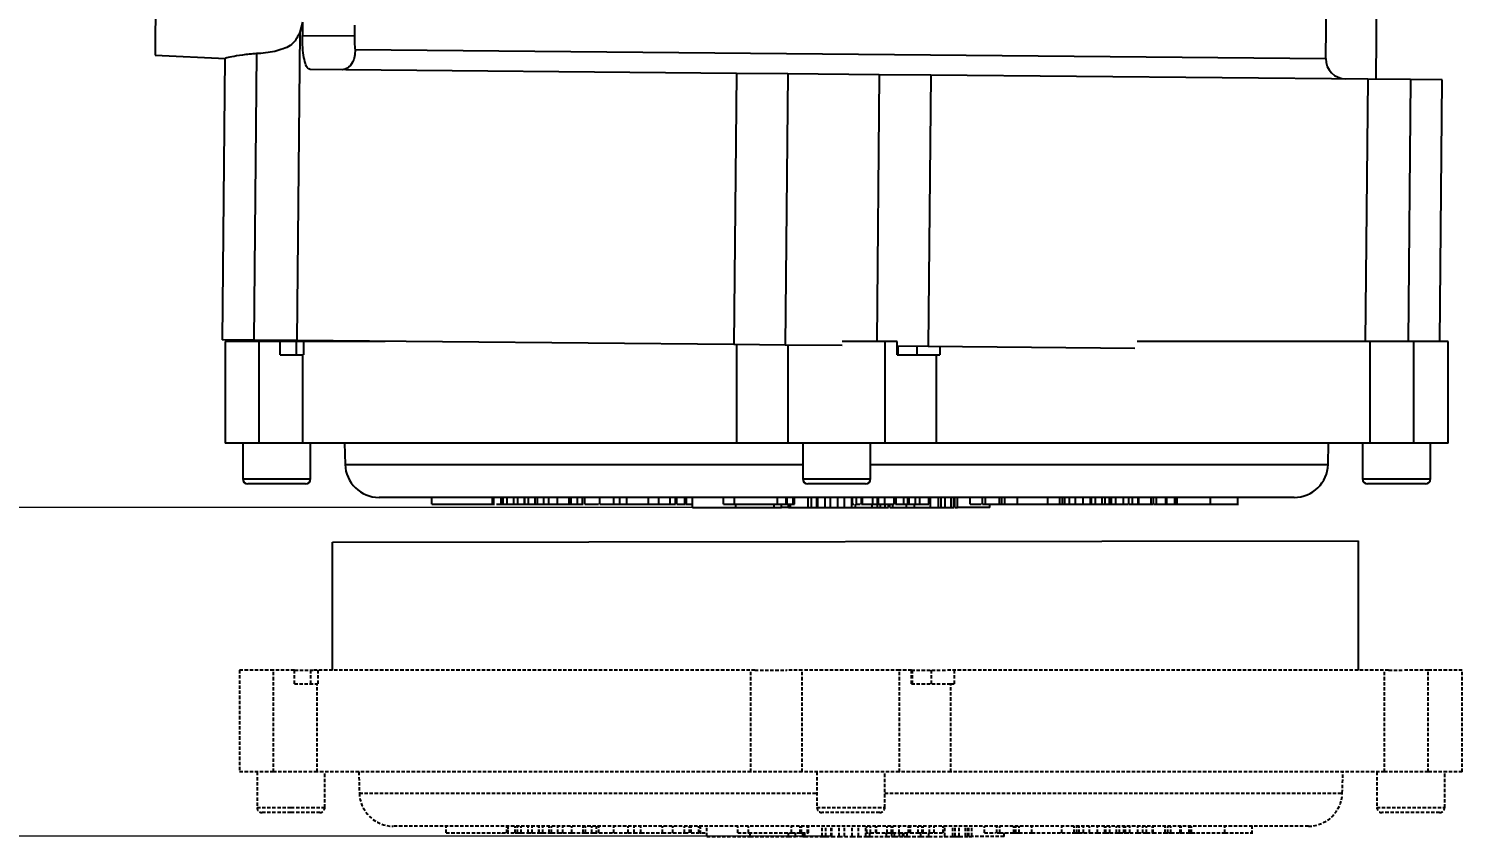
# Model space of a CAD drawing. Header units: millimetres. Extents: x 1663 to 4708, y 540 to 2693.
# Drawn here: x 2927.8 to 3139, y 892.8 to 1011.9 of the extents above; entities that cross this region are included whole.
import ezdxf

# ---------------------------------------------------------------- set-up
doc = ezdxf.new("R2010")
doc.units = ezdxf.units.MM
doc.linetypes.add('DASHED', pattern=[0.75, 0.5, -0.25])
doc.layers.add('AM_5', color=3, linetype='Continuous', lineweight=25)
doc.styles.add('SLDTEXTSTYLE1', font='txt.shx', dxfattribs={"width": 0.7, "bigfont": 'gbcbig.shx'})
doc.dimstyles.new('SLDDIMSTYLE12$0', dxfattribs={"dimtxt": 12, "dimasz": 10, "dimexe": 0, "dimexo": 0.0625, "dimgap": 0.875, "dimtad": 1, "dimdec": 1, "dimlfac": 1.8, "dimrnd": 1e-09, "dimzin": 12, "dimdsep": 46, "dimtxsty": 'SLDTEXTSTYLE1', "dimcen": 0.09, "dimdle": 8.16, "dimclrd": 3, "dimclre": 3, "dimadec": 0, "dimazin": 3, "dimtfac": 1, "dimtdec": 1, "dimtofl": 0, "dimtmove": 0, "dimatfit": 3, "dimfxl": 0, "dimfrac": 2, "dimtolj": 1, "dimlwd": 5, "dimlwe": 5, "dimarcsym": 0})

# ---------------------------------------------------------------- blocks, each defined once
blk = doc.blocks.new('*D60')
at = {"layer": 'AM_5', "color": 3, "lineweight": 5, "transparency": 16777216}
blk.add_line((3048.86, 1280.13), (2781.7, 1280.13), dxfattribs=at)
at = {"layer": 'AM_5', "color": 3, "linetype": 'Continuous', "lineweight": 5, "transparency": 16777216}
for p, q in [((2781.7, 1270.13), (2781.7, 951.26)), ((3046.96, 941.26), (2781.7, 941.26))]:
    blk.add_line(p, q, dxfattribs=at)
at = {"layer": 'AM_5', "color": 3, "transparency": 16777216}
for points in [[(2780.04, 1270.13), (2783.37, 1270.13), (2781.7, 1280.13)], [(2780.04, 951.26), (2783.37, 951.26), (2781.7, 941.26)]]:
    blk.add_solid(points, dxfattribs=at)
at = {"layer": 'Defpoints', "color": 0, "transparency": 16777216}
for p in [(3048.92, 1280.13), (2781.7, 941.26), (3047.02, 941.26)]:
    blk.add_point(p, dxfattribs=at)
at = {"layer": 'AM_5', "color": 0, "transparency": 16777216, "insert": (2767.11, 999.56), "char_height": 12, "attachment_point": 5, "rotation": 90, "style": 'SLDTEXTSTYLE1'}
blk.add_mtext('\\A1;{\\H2.28571x;340}', dxfattribs=at)
blk = doc.blocks.new('*D75')
at = {"layer": 'AM_5', "color": 3, "lineweight": 5, "transparency": 16777216}
blk.add_line((3046.96, 941.26), (2874.12, 941.26), dxfattribs=at)
at = {"layer": 'AM_5', "color": 3, "linetype": 'Continuous', "lineweight": 5, "transparency": 16777216}
for p, q in [((2874.12, 931.26), (2874.12, 902.78)), ((3046.07, 892.78), (2874.12, 892.78))]:
    blk.add_line(p, q, dxfattribs=at)
at = {"layer": 'AM_5', "color": 3, "transparency": 16777216}
for points in [[(2872.46, 931.26), (2875.79, 931.26), (2874.12, 941.26)], [(2872.46, 902.78), (2875.79, 902.78), (2874.12, 892.78)]]:
    blk.add_solid(points, dxfattribs=at)
at = {"layer": 'Defpoints', "color": 0, "transparency": 16777216}
for p in [(3047.02, 941.26), (2874.12, 892.78), (3046.13, 892.78)]:
    blk.add_point(p, dxfattribs=at)
at = {"layer": 'AM_5', "color": 0, "transparency": 16777216, "insert": (2859.53, 910.57), "char_height": 12, "attachment_point": 5, "rotation": 90, "style": 'SLDTEXTSTYLE1'}
blk.add_mtext('\\A1;{\\H2.28571x;45}', dxfattribs=at)

msp = doc.modelspace()

# ---------------------------------------------------------------- linework, layer by layer
at = {"color": 7, "linetype": 'Continuous', "lineweight": 25}
for p, q in [((3118.899, 1007.474), (3119.448, 1066.778)), ((2946.859, 1057.941), (2946.396, 1007.943)), ((3126.315, 1004.406), (3126.43, 1016.931)), ((2968.123, 1012.809), (2967.719, 1011.348)), ((2968.123, 1012.809), (2968.105, 1010.87)), ((2975.797, 1012.393), (2975.783, 1010.799)), ((2967.719, 1011.348), (2967.298, 965.876)), ((2968.105, 1010.87), (2975.783, 1010.799)), ((2946.396, 1007.943), (2956.788, 1007.484)), ((2961.367, 1008.188), (2960.976, 965.934)), ((2975.862, 1008.798), (3118.899, 1007.474)), ((2956.692, 1007.512), (2956.308, 965.977)), ((3032.062, 1005.278), (2969.269, 1005.859)), ((3032.062, 1005.278), (3031.692, 965.28)), ((3039.634, 1005.208), (3032.062, 1005.278)), ((3039.634, 1005.208), (3039.264, 965.21)), ((3053.114, 1005.083), (3039.634, 1005.208)), ((3053.114, 1005.083), (3052.75, 965.755)), ((3060.686, 1005.013), (3053.114, 1005.083)), ((3060.686, 1005.013), (3060.316, 965.015)), ((3125.08, 1004.417), (3060.686, 1005.013)), ((3125.08, 1004.417), (3124.722, 965.755)), ((3131.402, 1004.359), (3125.08, 1004.417)), ((3131.402, 1004.359), (3131.045, 965.755)), ((3136.07, 1004.315), (3131.402, 1004.359)), ((3135.714, 965.755), (3136.07, 1004.315)), ((2960.976, 965.934), (2956.308, 965.977)), ((2956.721, 965.755), (2956.721, 950.755)), ((2961.746, 965.755), (2956.721, 965.755)), ((2967.298, 965.876), (2960.976, 965.934)), ((2961.321, 965.931), (2961.321, 965.755)), ((2961.746, 950.755), (2961.746, 965.755)), ((2964.826, 965.755), (2961.746, 965.755)), ((2964.826, 963.755), (2964.826, 965.755)), ((2967.262, 965.755), (2964.826, 965.755)), ((2967.262, 963.755), (2967.262, 965.755)), ((2968.279, 965.755), (2967.262, 965.755)), ((3031.692, 965.28), (2967.298, 965.876)), ((2967.321, 965.755), (2967.321, 965.875)), ((2968.279, 965.755), (2968.279, 963.755)), ((2980.312, 965.755), (2968.279, 965.755)), ((2974.321, 965.811), (2974.321, 965.755)), ((3053.972, 965.755), (3047.66, 965.755)), ((3053.972, 950.755), (3053.972, 965.755)), ((3055.754, 965.755), (3053.972, 965.755)), ((3055.754, 963.755), (3055.754, 965.755)), ((3125.456, 965.755), (3091.104, 965.755)), ((3125.456, 950.755), (3125.456, 965.755)), ((3131.896, 965.755), (3125.456, 965.755)), ((3131.896, 950.755), (3131.896, 965.755)), ((3136.921, 965.755), (3131.896, 965.755)), ((3136.921, 950.755), (3136.921, 965.755)), ((2964.826, 963.755), (2968.187, 963.755)), ((2968.187, 950.755), (2968.187, 963.755)), ((2968.187, 963.755), (2968.279, 963.755)), ((3039.264, 965.21), (3031.692, 965.28)), ((3032.102, 950.755), (3032.102, 965.276)), ((3047.649, 965.132), (3039.264, 965.21)), ((3039.671, 950.755), (3039.671, 965.206)), ((3060.316, 965.015), (3055.754, 965.057)), ((3055.754, 963.755), (3061.54, 963.755)), ((3055.905, 963.755), (3055.905, 965.056)), ((3058.697, 963.755), (3058.697, 965.03)), ((3090.741, 964.733), (3060.316, 965.015)), ((3061.54, 950.755), (3061.54, 963.755)), ((3061.54, 963.755), (3062.024, 963.755)), ((3062.024, 964.999), (3062.024, 963.755)), ((2961.746, 950.755), (2956.721, 950.755)), ((2959.321, 950.755), (2959.321, 945.505)), ((2968.187, 950.755), (2961.746, 950.755)), ((3032.102, 950.755), (2968.187, 950.755)), ((2969.321, 945.505), (2969.321, 950.755)), ((2974.321, 950.755), (2974.403, 947.624)), ((3039.671, 950.755), (3032.102, 950.755)), ((3053.972, 950.755), (3039.671, 950.755)), ((3041.821, 950.755), (3041.821, 945.505)), ((3051.821, 945.505), (3051.821, 950.755)), ((3061.54, 950.755), (3053.972, 950.755)), ((3125.456, 950.755), (3061.54, 950.755)), ((3119.239, 947.624), (3119.321, 950.755)), ((3124.321, 950.755), (3124.321, 945.505)), ((3131.896, 950.755), (3125.456, 950.755)), ((3136.921, 950.755), (3131.896, 950.755)), ((3134.321, 945.505), (3134.321, 950.755)), ((2974.403, 947.624), (3041.821, 947.624)), ((3051.821, 947.624), (3119.239, 947.624)), ((2959.321, 945.505), (2964.321, 945.505)), ((2964.321, 944.755), (2960.071, 944.755)), ((2964.321, 945.505), (2969.321, 945.505)), ((2968.571, 944.755), (2964.321, 944.755)), ((3041.821, 945.505), (3051.821, 945.505)), ((3051.071, 944.755), (3042.571, 944.755)), ((3124.321, 945.505), (3134.321, 945.505)), ((3133.571, 944.755), (3125.071, 944.755)), ((3114.241, 942.755), (2979.401, 942.755)), ((2987.203, 941.755), (2987.203, 942.755)), ((2996.119, 941.755), (2996.119, 942.755)), ((2996.299, 941.755), (2996.299, 942.755)), ((2996.333, 941.63), (2996.333, 942.755)), ((2997.376, 941.755), (2997.376, 942.755)), ((2997.691, 941.755), (2997.691, 942.755)), ((2998.259, 941.755), (2998.259, 942.755)), ((2999.256, 941.755), (2999.256, 942.755)), ((2999.854, 941.755), (2999.854, 942.755)), ((3000.857, 941.755), (3000.857, 942.755)), ((3000.886, 941.755), (3000.886, 942.755)), ((3001.427, 941.755), (3001.427, 942.755)), ((3002.394, 941.755), (3002.394, 942.755)), ((3002.735, 941.755), (3002.735, 942.755)), ((3003.666, 941.755), (3003.666, 942.755)), ((3004.402, 941.755), (3004.402, 942.755)), ((3005.698, 941.755), (3005.698, 942.755)), ((3007.391, 941.755), (3007.391, 942.755)), ((3007.708, 941.755), (3007.708, 942.755)), ((3008.666, 941.755), (3008.666, 942.755)), ((3009.361, 941.63), (3009.361, 942.755)), ((3009.708, 941.755), (3009.708, 942.755)), ((3011.914, 941.755), (3011.914, 942.755)), ((3014.011, 941.755), (3014.011, 942.755)), ((3014.877, 941.755), (3014.877, 942.755)), ((3015.894, 941.755), (3015.894, 942.755)), ((3019.088, 941.755), (3019.088, 942.755)), ((3020.613, 941.755), (3020.613, 942.755)), ((3022.292, 941.755), (3022.292, 942.755)), ((3023.07, 941.755), (3023.07, 942.755)), ((3023.286, 941.755), (3023.286, 942.755)), ((3024.445, 941.755), (3024.445, 942.755)), ((3024.689, 941.63), (3024.689, 942.755)), ((3025.61, 941.255), (3025.61, 942.755)), ((3030.148, 941.755), (3030.148, 942.755)), ((3031.764, 941.755), (3031.764, 942.755)), ((3038.101, 941.755), (3038.101, 942.755)), ((3039.378, 941.755), (3039.378, 942.755)), ((3039.553, 941.755), (3039.553, 942.755)), ((3040.416, 941.755), (3040.416, 942.755)), ((3040.601, 941.755), (3040.601, 942.755)), ((3042.619, 941.255), (3042.619, 942.755)), ((3043.133, 941.255), (3043.133, 942.755)), ((3043.924, 941.255), (3043.924, 942.755)), ((3044.034, 941.255), (3044.034, 942.755)), ((3045.115, 941.255), (3045.115, 942.755)), ((3045.899, 941.255), (3045.899, 942.755)), ((3047.021, 941.255), (3047.021, 942.755)), ((3047.964, 941.255), (3047.964, 942.755)), ((3049.045, 941.255), (3049.045, 942.755)), ((3049.176, 941.755), (3049.176, 942.755)), ((3049.729, 941.755), (3049.729, 942.755)), ((3050.496, 941.755), (3050.496, 942.755)), ((3050.616, 941.755), (3050.616, 942.755)), ((3052.184, 941.755), (3052.184, 942.755)), ((3052.834, 941.755), (3052.834, 942.755)), ((3053.012, 941.755), (3053.012, 942.755)), ((3053.939, 941.755), (3053.939, 942.755)), ((3055.296, 941.755), (3055.296, 942.755)), ((3055.495, 941.755), (3055.495, 942.755)), ((3055.615, 941.755), (3055.615, 942.755)), ((3056.72, 941.755), (3056.72, 942.755)), ((3057.322, 941.755), (3057.322, 942.755)), ((3057.495, 941.755), (3057.495, 942.755)), ((3058.422, 941.755), (3058.422, 942.755)), ((3059.084, 941.755), (3059.084, 942.755)), ((3060.435, 941.755), (3060.435, 942.755)), ((3060.47, 941.755), (3060.47, 942.755)), ((3060.646, 941.255), (3060.646, 942.755)), ((3061.846, 941.255), (3061.846, 942.755)), ((3062.211, 941.255), (3062.211, 942.755)), ((3062.799, 941.255), (3062.799, 942.755)), ((3063.713, 941.255), (3063.713, 942.755)), ((3064.07, 941.255), (3064.07, 942.755)), ((3064.19, 941.255), (3064.19, 942.755)), ((3064.227, 941.255), (3064.227, 942.755)), ((3064.626, 941.255), (3064.626, 942.755)), ((3066.519, 941.755), (3066.519, 942.755)), ((3068.309, 941.755), (3068.309, 942.755)), ((3068.784, 941.755), (3068.784, 942.755)), ((3070.818, 941.755), (3070.818, 942.755)), ((3071.153, 941.755), (3071.153, 942.755)), ((3071.605, 941.755), (3071.605, 942.755)), ((3073.476, 941.755), (3073.476, 942.755)), ((3077.921, 941.755), (3077.921, 942.755)), ((3079.712, 941.755), (3079.712, 942.755)), ((3080.111, 941.755), (3080.111, 942.755)), ((3080.441, 941.755), (3080.441, 942.755)), ((3080.446, 941.755), (3080.446, 942.755)), ((3081.12, 941.755), (3081.12, 942.755)), ((3082.009, 941.755), (3082.009, 942.755)), ((3083.145, 941.755), (3083.145, 942.755)), ((3084.253, 941.755), (3084.253, 942.755)), ((3084.388, 941.755), (3084.388, 942.755)), ((3084.991, 941.755), (3084.991, 942.755)), ((3085.946, 941.755), (3085.946, 942.755)), ((3086.391, 941.755), (3086.391, 942.755)), ((3087.03, 941.755), (3087.03, 942.755)), ((3087.302, 941.755), (3087.302, 942.755)), ((3087.942, 941.755), (3087.942, 942.755)), ((3089.108, 941.755), (3089.108, 942.755)), ((3089.863, 941.755), (3089.863, 942.755)), ((3090.402, 941.755), (3090.402, 942.755)), ((3091.262, 941.755), (3091.262, 942.755)), ((3091.359, 941.755), (3091.359, 942.755)), ((3093.152, 941.755), (3093.152, 942.755)), ((3093.518, 941.755), (3093.518, 942.755)), ((3093.975, 941.755), (3093.975, 942.755)), ((3095.33, 941.755), (3095.33, 942.755)), ((3095.497, 941.755), (3095.497, 942.755)), ((3096.671, 941.755), (3096.671, 942.755)), ((3096.78, 941.755), (3096.78, 942.755)), ((3096.994, 941.755), (3096.994, 942.755)), ((3101.932, 941.755), (3101.932, 942.755)), ((3105.95, 941.63), (3105.95, 942.755)), ((2987.203, 941.755), (2996.119, 941.755)), ((2988.347, 941.755), (2988.347, 941.63)), ((2995.454, 941.755), (2995.454, 941.63)), ((2996.119, 941.755), (2996.299, 941.755)), ((2997.376, 941.755), (2997.665, 941.755)), ((2997.524, 941.63), (2997.524, 941.755)), ((2997.691, 941.755), (2998.259, 941.755)), ((2999.256, 941.755), (2999.854, 941.755)), ((3000.857, 941.755), (3000.886, 941.755)), ((3000.886, 941.755), (3001.427, 941.755)), ((3002.394, 941.755), (3002.735, 941.755)), ((3003.666, 941.755), (3004.402, 941.755)), ((3004.198, 941.63), (3004.198, 941.755)), ((3004.402, 941.755), (3005.698, 941.755)), ((3005.698, 941.755), (3007.391, 941.755)), ((3007.425, 941.755), (3007.708, 941.755)), ((3007.708, 941.755), (3008.666, 941.755)), ((3008.072, 941.755), (3008.072, 941.63)), ((3011.914, 941.755), (3014.011, 941.755)), ((3014.011, 941.755), (3014.877, 941.755)), ((3015.892, 941.63), (3015.892, 941.755)), ((3015.894, 941.755), (3019.088, 941.755)), ((3020.895, 941.63), (3020.895, 941.755)), ((3022.339, 941.755), (3023.07, 941.755)), ((3024.863, 941.755), (3025.61, 941.755)), ((3025.61, 941.255), (3031.983, 941.255)), ((3031.764, 941.755), (3038.101, 941.755)), ((3031.983, 941.255), (3031.983, 941.755)), ((3032.766, 941.63), (3032.766, 941.755)), ((3037.639, 941.255), (3037.639, 941.755)), ((3037.639, 941.255), (3038.681, 941.255)), ((3038.162, 941.755), (3038.236, 941.755)), ((3038.681, 941.255), (3038.681, 941.755)), ((3039.749, 941.255), (3038.681, 941.255)), ((3039.378, 941.755), (3039.553, 941.755)), ((3039.749, 941.255), (3039.749, 941.755)), ((3039.749, 941.255), (3040.023, 941.255)), ((3040.023, 941.255), (3040.023, 941.755)), ((3040.023, 941.255), (3042.619, 941.255)), ((3040.416, 941.755), (3040.601, 941.755)), ((3042.619, 941.255), (3043.133, 941.255)), ((3043.133, 941.255), (3043.924, 941.255)), ((3043.924, 941.255), (3044.034, 941.255)), ((3044.034, 941.255), (3045.115, 941.255)), ((3045.115, 941.255), (3045.899, 941.255)), ((3045.899, 941.255), (3047.021, 941.255)), ((3047.021, 941.255), (3047.964, 941.255)), ((3047.964, 941.255), (3049.045, 941.255)), ((3049.045, 941.255), (3049.601, 941.255)), ((3049.176, 941.755), (3049.379, 941.755)), ((3049.601, 941.255), (3049.601, 941.755)), ((3049.729, 941.755), (3050.276, 941.755)), ((3050.496, 941.755), (3050.616, 941.755)), ((3052.07, 941.255), (3052.07, 941.755)), ((3052.184, 941.755), (3052.834, 941.755)), ((3052.84, 941.255), (3052.84, 941.755)), ((3053.012, 941.755), (3053.939, 941.755)), ((3053.27, 941.255), (3053.27, 941.755)), ((3053.996, 941.255), (3053.996, 941.755)), ((3053.996, 941.255), (3054.468, 941.255)), ((3054.468, 941.255), (3054.468, 941.755)), ((3054.571, 941.255), (3054.571, 941.755)), ((3054.65, 941.255), (3054.65, 941.755)), ((3054.65, 941.255), (3055.127, 941.255)), ((3055.127, 941.255), (3055.127, 941.755)), ((3055.127, 941.255), (3057.112, 941.255)), ((3055.495, 941.755), (3055.615, 941.755)), ((3056.72, 941.755), (3057.322, 941.755)), ((3057.112, 941.255), (3057.112, 941.755)), ((3057.112, 941.255), (3058.313, 941.255)), ((3057.495, 941.755), (3058.422, 941.755)), ((3058.313, 941.255), (3058.313, 941.755)), ((3058.313, 941.255), (3060.646, 941.255)), ((3058.422, 941.755), (3059.084, 941.755)), ((3060.646, 941.255), (3061.846, 941.255)), ((3061.846, 941.255), (3062.211, 941.255)), ((3062.211, 941.255), (3062.799, 941.255)), ((3062.799, 941.255), (3063.713, 941.255)), ((3063.713, 941.255), (3064.07, 941.255)), ((3064.227, 941.255), (3064.626, 941.255)), ((3069.393, 941.255), (3064.626, 941.255)), ((3068.309, 941.755), (3068.784, 941.755)), ((3069.393, 941.255), (3069.393, 941.755)), ((3070.818, 941.755), (3071.153, 941.755)), ((3071.153, 941.755), (3071.605, 941.755)), ((3073.476, 941.755), (3077.921, 941.755)), ((3079.744, 941.755), (3080.111, 941.755)), ((3080.111, 941.755), (3080.441, 941.755)), ((3080.441, 941.755), (3080.446, 941.755)), ((3080.446, 941.755), (3081.12, 941.755)), ((3082.009, 941.755), (3083.145, 941.755)), ((3084.253, 941.755), (3084.388, 941.755)), ((3084.388, 941.755), (3084.991, 941.755)), ((3085.946, 941.755), (3086.391, 941.755)), ((3086.391, 941.755), (3087.03, 941.755)), ((3087.03, 941.755), (3087.273, 941.755)), ((3087.302, 941.755), (3087.942, 941.755)), ((3088.99, 941.755), (3088.99, 941.63)), ((3089.108, 941.755), (3089.79, 941.755)), ((3090.801, 941.63), (3090.801, 941.755)), ((3091.294, 941.755), (3091.359, 941.755)), ((3093.631, 941.755), (3093.975, 941.755)), ((3094.009, 941.755), (3095.33, 941.755)), ((3095.33, 941.755), (3095.497, 941.755)), ((3095.497, 941.755), (3096.671, 941.755)), ((3096.671, 941.755), (3096.78, 941.755)), ((3096.78, 941.755), (3096.994, 941.755)), ((3096.994, 941.755), (3097.643, 941.755)), ((3097.473, 941.63), (3097.473, 941.755)), ((2972.527, 936.146), (3123.66, 936.338)), ((2972.527, 931.52), (2972.527, 936.146)), ((3123.66, 936.338), (3123.66, 917.276)), ((2972.527, 917.276), (2972.527, 931.52))]:
    msp.add_line(p, q, dxfattribs=at)
at = {"color": 7, "linetype": 'DASHED', "lineweight": 25}
for p, q in [((2958.819, 917.276), (2958.819, 902.276)), ((2963.844, 917.276), (2958.819, 917.276)), ((2963.844, 902.276), (2963.844, 917.276)), ((2966.924, 917.276), (2963.844, 917.276)), ((2966.924, 915.276), (2966.924, 917.276)), ((2966.966, 917.276), (2966.924, 917.276)), ((2966.966, 917.276), (2969.679, 917.276)), ((2969.36, 915.276), (2969.36, 917.276)), ((3034.786, 917.276), (2969.679, 917.276)), ((2970.377, 917.276), (2970.377, 915.276)), ((3034.2, 902.276), (3034.2, 917.276)), ((3034.786, 917.276), (3039.491, 917.276)), ((3041.769, 917.276), (3039.491, 917.276)), ((3041.769, 902.276), (3041.769, 917.276)), ((3056.07, 917.276), (3041.769, 917.276)), ((3056.07, 902.276), (3056.07, 917.276)), ((3057.852, 917.276), (3056.07, 917.276)), ((3057.852, 917.276), (3063.053, 917.276)), ((3057.852, 915.276), (3057.852, 917.276)), ((3058.003, 915.276), (3058.003, 917.276)), ((3060.795, 915.276), (3060.795, 917.276)), ((3128.159, 917.276), (3063.053, 917.276)), ((3064.122, 917.276), (3064.122, 915.276)), ((3127.554, 902.276), (3127.554, 917.276)), ((3128.159, 917.276), (3130.372, 917.276)), ((3133.994, 917.276), (3130.372, 917.276)), ((3133.994, 902.276), (3133.994, 917.276)), ((3139.019, 917.276), (3133.994, 917.276)), ((3139.019, 902.276), (3139.019, 917.276)), ((2966.924, 915.276), (2970.285, 915.276)), ((2970.285, 902.276), (2970.285, 915.276)), ((2970.285, 915.276), (2970.377, 915.276)), ((3057.852, 915.276), (3063.638, 915.276)), ((3063.638, 902.276), (3063.638, 915.276)), ((3063.638, 915.276), (3064.122, 915.276)), ((2963.844, 902.276), (2958.819, 902.276)), ((2961.419, 902.276), (2961.419, 897.026)), ((2970.285, 902.276), (2963.844, 902.276)), ((3034.2, 902.276), (2970.285, 902.276)), ((2971.419, 897.026), (2971.419, 902.276)), ((2976.419, 902.276), (2976.501, 899.145)), ((3041.769, 902.276), (3034.2, 902.276)), ((3056.07, 902.276), (3041.769, 902.276)), ((3043.919, 902.276), (3043.919, 897.026)), ((3053.919, 897.026), (3053.919, 902.276)), ((3063.638, 902.276), (3056.07, 902.276)), ((3127.554, 902.276), (3063.638, 902.276)), ((3121.337, 899.145), (3121.419, 902.276)), ((3126.419, 902.276), (3126.419, 897.026)), ((3133.994, 902.276), (3127.554, 902.276)), ((3139.019, 902.276), (3133.994, 902.276)), ((3136.419, 897.026), (3136.419, 902.276)), ((2976.501, 899.145), (3043.919, 899.145)), ((3053.919, 899.145), (3121.337, 899.145)), ((2961.419, 897.026), (2966.419, 897.026)), ((2966.419, 896.276), (2962.169, 896.276)), ((2966.419, 897.026), (2971.419, 897.026)), ((2970.669, 896.276), (2966.419, 896.276)), ((3043.919, 897.026), (3053.919, 897.026)), ((3053.169, 896.276), (3044.669, 896.276)), ((3126.419, 897.026), (3136.419, 897.026)), ((3135.669, 896.276), (3127.169, 896.276)), ((3116.339, 894.276), (2981.5, 894.276)), ((2989.301, 893.276), (2989.301, 894.276)), ((2998.217, 893.276), (2998.217, 894.276)), ((2998.397, 893.276), (2998.397, 894.276)), ((2998.431, 893.151), (2998.431, 894.276)), ((2999.474, 893.276), (2999.474, 894.276)), ((2999.789, 893.276), (2999.789, 894.276)), ((3000.357, 893.276), (3000.357, 894.276)), ((3001.354, 893.276), (3001.354, 894.276)), ((3001.952, 893.276), (3001.952, 894.276)), ((3002.955, 893.276), (3002.955, 894.276)), ((3002.984, 893.276), (3002.984, 894.276)), ((3003.525, 893.276), (3003.525, 894.276)), ((3004.492, 893.276), (3004.492, 894.276)), ((3004.833, 893.276), (3004.833, 894.276)), ((3005.764, 893.276), (3005.764, 894.276)), ((3006.5, 893.276), (3006.5, 894.276)), ((3007.796, 893.276), (3007.796, 894.276)), ((3009.489, 893.276), (3009.489, 894.276)), ((3009.806, 893.276), (3009.806, 894.276)), ((3010.764, 893.276), (3010.764, 894.276)), ((3011.459, 893.151), (3011.459, 894.276)), ((3011.806, 893.276), (3011.806, 894.276)), ((3014.012, 893.276), (3014.012, 894.276)), ((3016.109, 893.276), (3016.109, 894.276)), ((3016.975, 893.276), (3016.975, 894.276)), ((3017.992, 893.276), (3017.992, 894.276)), ((3021.186, 893.276), (3021.186, 894.276)), ((3022.711, 893.276), (3022.711, 894.276)), ((3024.39, 893.276), (3024.39, 894.276)), ((3025.168, 893.276), (3025.168, 894.276)), ((3025.384, 893.276), (3025.384, 894.276)), ((3026.543, 893.276), (3026.543, 894.276)), ((3026.787, 893.151), (3026.787, 894.276)), ((3027.708, 892.776), (3027.708, 894.276)), ((3032.246, 893.276), (3032.246, 894.276)), ((3033.862, 893.276), (3033.862, 894.276)), ((3040.199, 893.276), (3040.199, 894.276)), ((3041.476, 893.276), (3041.476, 894.276)), ((3041.651, 893.276), (3041.651, 894.276)), ((3042.514, 893.276), (3042.514, 894.276)), ((3042.699, 893.276), (3042.699, 894.276)), ((3044.717, 892.776), (3044.717, 894.276)), ((3045.231, 892.776), (3045.231, 894.276)), ((3046.022, 892.776), (3046.022, 894.276)), ((3046.132, 892.776), (3046.132, 894.276)), ((3047.214, 892.776), (3047.214, 894.276)), ((3047.997, 892.776), (3047.997, 894.276)), ((3049.119, 892.776), (3049.119, 894.276)), ((3050.062, 892.776), (3050.062, 894.276)), ((3051.144, 892.776), (3051.144, 894.276)), ((3051.274, 893.276), (3051.274, 894.276)), ((3051.827, 893.276), (3051.827, 894.276)), ((3052.594, 893.276), (3052.594, 894.276)), ((3052.714, 893.276), (3052.714, 894.276)), ((3054.282, 893.276), (3054.282, 894.276)), ((3054.932, 893.276), (3054.932, 894.276)), ((3055.11, 893.276), (3055.11, 894.276)), ((3056.037, 893.276), (3056.037, 894.276)), ((3057.394, 893.276), (3057.394, 894.276)), ((3057.593, 893.276), (3057.593, 894.276)), ((3057.713, 893.276), (3057.713, 894.276)), ((3058.818, 893.276), (3058.818, 894.276)), ((3059.42, 893.276), (3059.42, 894.276)), ((3059.593, 893.276), (3059.593, 894.276)), ((3060.52, 893.276), (3060.52, 894.276)), ((3061.182, 893.276), (3061.182, 894.276)), ((3062.533, 893.276), (3062.533, 894.276)), ((3062.568, 893.276), (3062.568, 894.276)), ((3062.744, 892.776), (3062.744, 894.276)), ((3063.944, 892.776), (3063.944, 894.276)), ((3064.309, 892.776), (3064.309, 894.276)), ((3064.897, 892.776), (3064.897, 894.276)), ((3065.811, 892.776), (3065.811, 894.276)), ((3066.168, 892.776), (3066.168, 894.276)), ((3066.288, 892.776), (3066.288, 894.276)), ((3066.325, 892.776), (3066.325, 894.276)), ((3066.724, 892.776), (3066.724, 894.276)), ((3068.617, 893.276), (3068.617, 894.276)), ((3070.407, 893.276), (3070.407, 894.276)), ((3070.882, 893.276), (3070.882, 894.276)), ((3072.916, 893.276), (3072.916, 894.276)), ((3073.251, 893.276), (3073.251, 894.276)), ((3073.703, 893.276), (3073.703, 894.276)), ((3075.574, 893.276), (3075.574, 894.276)), ((3080.019, 893.276), (3080.019, 894.276)), ((3081.81, 893.276), (3081.81, 894.276)), ((3082.209, 893.276), (3082.209, 894.276)), ((3082.539, 893.276), (3082.539, 894.276)), ((3082.544, 893.276), (3082.544, 894.276)), ((3083.218, 893.276), (3083.218, 894.276)), ((3084.107, 893.276), (3084.107, 894.276)), ((3085.243, 893.276), (3085.243, 894.276)), ((3086.351, 893.276), (3086.351, 894.276)), ((3086.486, 893.276), (3086.486, 894.276)), ((3087.089, 893.276), (3087.089, 894.276)), ((3088.044, 893.276), (3088.044, 894.276)), ((3088.489, 893.276), (3088.489, 894.276)), ((3089.128, 893.276), (3089.128, 894.276)), ((3089.4, 893.276), (3089.4, 894.276)), ((3090.04, 893.276), (3090.04, 894.276)), ((3091.206, 893.276), (3091.206, 894.276)), ((3091.961, 893.276), (3091.961, 894.276)), ((3092.5, 893.276), (3092.5, 894.276)), ((3093.36, 893.276), (3093.36, 894.276)), ((3093.457, 893.276), (3093.457, 894.276)), ((3095.25, 893.276), (3095.25, 894.276)), ((3095.616, 893.276), (3095.616, 894.276)), ((3096.073, 893.276), (3096.073, 894.276)), ((3097.428, 893.276), (3097.428, 894.276)), ((3097.595, 893.276), (3097.595, 894.276)), ((3098.769, 893.276), (3098.769, 894.276)), ((3098.878, 893.276), (3098.878, 894.276)), ((3099.092, 893.276), (3099.092, 894.276)), ((3104.03, 893.276), (3104.03, 894.276)), ((3108.048, 893.151), (3108.048, 894.276)), ((2989.301, 893.276), (2998.217, 893.276)), ((2990.445, 893.276), (2990.445, 893.151)), ((2997.552, 893.276), (2997.552, 893.151)), ((2998.217, 893.276), (2998.397, 893.276)), ((2999.474, 893.276), (2999.763, 893.276)), ((2999.622, 893.151), (2999.622, 893.276)), ((2999.789, 893.276), (3000.357, 893.276)), ((3001.354, 893.276), (3001.952, 893.276)), ((3002.955, 893.276), (3002.984, 893.276)), ((3002.984, 893.276), (3003.525, 893.276)), ((3004.492, 893.276), (3004.833, 893.276)), ((3005.764, 893.276), (3006.5, 893.276)), ((3006.296, 893.151), (3006.296, 893.276)), ((3006.5, 893.276), (3007.796, 893.276)), ((3007.796, 893.276), (3009.489, 893.276)), ((3009.523, 893.276), (3009.806, 893.276)), ((3009.806, 893.276), (3010.764, 893.276)), ((3010.17, 893.276), (3010.17, 893.151)), ((3014.012, 893.276), (3016.109, 893.276)), ((3016.109, 893.276), (3016.975, 893.276)), ((3017.99, 893.151), (3017.99, 893.276)), ((3017.992, 893.276), (3021.186, 893.276)), ((3022.993, 893.151), (3022.993, 893.276)), ((3024.437, 893.276), (3025.168, 893.276)), ((3026.961, 893.276), (3027.708, 893.276)), ((3027.708, 892.776), (3034.081, 892.776)), ((3033.862, 893.276), (3040.199, 893.276)), ((3034.081, 892.776), (3034.081, 893.276)), ((3034.864, 893.151), (3034.864, 893.276)), ((3039.737, 892.776), (3039.737, 893.276)), ((3039.737, 892.776), (3040.779, 892.776)), ((3040.26, 893.276), (3040.334, 893.276)), ((3040.779, 892.776), (3040.779, 893.276)), ((3041.847, 892.776), (3040.779, 892.776)), ((3041.476, 893.276), (3041.651, 893.276)), ((3041.847, 892.776), (3041.847, 893.276)), ((3041.847, 892.776), (3042.121, 892.776)), ((3042.121, 892.776), (3042.121, 893.276)), ((3042.121, 892.776), (3044.717, 892.776)), ((3042.514, 893.276), (3042.699, 893.276)), ((3044.717, 892.776), (3045.231, 892.776)), ((3045.231, 892.776), (3046.022, 892.776)), ((3046.022, 892.776), (3046.132, 892.776)), ((3046.132, 892.776), (3047.214, 892.776)), ((3047.214, 892.776), (3047.997, 892.776)), ((3047.997, 892.776), (3049.119, 892.776)), ((3049.119, 892.776), (3050.062, 892.776)), ((3050.062, 892.776), (3051.144, 892.776)), ((3051.144, 892.776), (3051.699, 892.776)), ((3051.274, 893.276), (3051.477, 893.276)), ((3051.699, 892.776), (3051.699, 893.276)), ((3051.827, 893.276), (3052.374, 893.276)), ((3052.594, 893.276), (3052.714, 893.276)), ((3054.168, 892.776), (3054.168, 893.276)), ((3054.282, 893.276), (3054.932, 893.276)), ((3054.938, 892.776), (3054.938, 893.276)), ((3055.11, 893.276), (3056.037, 893.276)), ((3055.368, 892.776), (3055.368, 893.276)), ((3056.094, 892.776), (3056.094, 893.276)), ((3056.094, 892.776), (3056.566, 892.776)), ((3056.566, 892.776), (3056.566, 893.276)), ((3056.669, 892.776), (3056.669, 893.276)), ((3056.748, 892.776), (3056.748, 893.276)), ((3056.748, 892.776), (3057.225, 892.776)), ((3057.225, 892.776), (3057.225, 893.276)), ((3057.225, 892.776), (3059.21, 892.776)), ((3057.593, 893.276), (3057.713, 893.276)), ((3058.818, 893.276), (3059.42, 893.276)), ((3059.21, 892.776), (3059.21, 893.276)), ((3059.21, 892.776), (3060.411, 892.776)), ((3059.593, 893.276), (3060.52, 893.276)), ((3060.411, 892.776), (3060.411, 893.276)), ((3060.411, 892.776), (3062.744, 892.776)), ((3060.52, 893.276), (3061.182, 893.276)), ((3062.744, 892.776), (3063.944, 892.776)), ((3063.944, 892.776), (3064.309, 892.776)), ((3064.309, 892.776), (3064.897, 892.776)), ((3064.897, 892.776), (3065.811, 892.776)), ((3065.811, 892.776), (3066.168, 892.776)), ((3066.325, 892.776), (3066.724, 892.776)), ((3071.491, 892.776), (3066.724, 892.776)), ((3070.407, 893.276), (3070.882, 893.276)), ((3071.491, 892.776), (3071.491, 893.276)), ((3072.916, 893.276), (3073.251, 893.276)), ((3073.251, 893.276), (3073.703, 893.276)), ((3075.574, 893.276), (3080.019, 893.276)), ((3081.842, 893.276), (3082.209, 893.276)), ((3082.209, 893.276), (3082.539, 893.276)), ((3082.539, 893.276), (3082.544, 893.276)), ((3082.544, 893.276), (3083.218, 893.276)), ((3084.107, 893.276), (3085.243, 893.276)), ((3086.351, 893.276), (3086.486, 893.276)), ((3086.486, 893.276), (3087.089, 893.276)), ((3088.044, 893.276), (3088.489, 893.276)), ((3088.489, 893.276), (3089.128, 893.276)), ((3089.128, 893.276), (3089.371, 893.276)), ((3089.4, 893.276), (3090.04, 893.276)), ((3091.088, 893.276), (3091.088, 893.151)), ((3091.206, 893.276), (3091.888, 893.276)), ((3092.899, 893.151), (3092.899, 893.276)), ((3093.392, 893.276), (3093.457, 893.276)), ((3095.729, 893.276), (3096.073, 893.276)), ((3096.107, 893.276), (3097.428, 893.276)), ((3097.428, 893.276), (3097.595, 893.276)), ((3097.595, 893.276), (3098.769, 893.276)), ((3098.769, 893.276), (3098.878, 893.276)), ((3098.878, 893.276), (3099.092, 893.276)), ((3099.092, 893.276), (3099.741, 893.276)), ((3099.571, 893.151), (3099.571, 893.276))]:
    msp.add_line(p, q, dxfattribs=at)
at = {"color": 7, "linetype": 'Continuous', "lineweight": 25}
for centre, radius, start, end in [((3121.899, 1007.447), 3, 179.46975, 269.46975), ((2979.401, 947.755), 5, 181.5, 270), ((3114.241, 947.755), 5, 270, 358.5), ((2960.071, 945.505), 0.75, 180, 270), ((2968.571, 945.505), 0.75, 270, 0), ((3042.571, 945.505), 0.75, 180, 270), ((3051.071, 945.505), 0.75, 270, 0), ((3125.071, 945.505), 0.75, 180, 270), ((3133.571, 945.505), 0.75, 270, 0)]:
    msp.add_arc(centre, radius, start, end, dxfattribs=at)
at = {"color": 7, "linetype": 'DASHED', "lineweight": 25}
for centre, radius, start, end in [((2981.5, 899.276), 5, 181.5, 270), ((3116.339, 899.276), 5, 270, 358.5), ((2962.169, 897.026), 0.75, 180, 270), ((2970.669, 897.026), 0.75, 270, 0), ((3044.669, 897.026), 0.75, 180, 270), ((3053.169, 897.026), 0.75, 270, 0), ((3127.169, 897.026), 0.75, 180, 270), ((3135.669, 897.026), 0.75, 270, 0)]:
    msp.add_arc(centre, radius, start, end, dxfattribs=at)
at = {"color": 7, "linetype": 'Continuous', "lineweight": 25}
for points, knots in [([(2967.719, 1011.348), (2967.45, 1010.761), (2966.91, 1009.584), (2964.836, 1008.616), (2962.772, 1008.279), (2961.571, 1008.202), (2961.367, 1008.188)], [0, 0, 0, 0, 0.32085521, 0.64300886, 0.93938312, 1, 1, 1, 1]), ([(2969.269, 1005.859), (2969.115, 1005.917), (2968.808, 1006.034), (2968.451, 1006.937), (2968.212, 1008.256), (2968.108, 1009.653), (2968.106, 1010.542), (2968.105, 1010.87)], [0, 0, 0, 0, 0.222939, 0.4460726, 0.6641385, 0.8762871, 1, 1, 1, 1]), ([(2975.783, 1010.799), (2975.788, 1010.247), (2975.795, 1009.557), (2975.851, 1008.925), (2975.862, 1008.798)], [0, 0, 0, 0, 0.7994147, 1, 1, 1, 1]), ([(2961.367, 1008.188), (2960.635, 1008.125), (2959.172, 1007.999), (2957.618, 1007.701), (2956.75, 1007.503), (2956.779, 1007.509), (2956.79, 1007.512)], [0, 0, 0, 0, 0.27825372, 0.55634194, 0.83738653, 1, 1, 1, 1]), ([(2975.862, 1008.798), (2975.862, 1008.436), (2975.864, 1007.714), (2975.48, 1006.747), (2974.831, 1006.002), (2974.248, 1005.813), (2973.95, 1005.816), (2973.948, 1005.816)], [0, 0, 0, 0, 0.1974012, 0.3937141, 0.6821393, 0.9976406, 1, 1, 1, 1]), ([(2996.72, 941.755), (2996.732, 941.755), (2996.951, 941.755), (2997.238, 941.755), (2997.382, 941.755), (2997.454, 941.755)], [0, 0, 0, 0, 0.02753705, 0.51337478, 1, 1, 1, 1]), ([(2998.259, 941.755), (2998.443, 941.755), (2998.771, 941.755), (2999.112, 941.755), (2999.263, 941.755)], [0, 0, 0, 0, 0.56000533, 1, 1, 1, 1]), ([(2999.854, 941.755), (3000.037, 941.755), (3000.365, 941.755), (3000.706, 941.755), (3000.857, 941.755)], [0, 0, 0, 0, 0.5600053, 1, 1, 1, 1]), ([(3001.427, 941.755), (3001.603, 941.755), (3001.918, 941.755), (3002.248, 941.755), (3002.394, 941.755)], [0, 0, 0, 0, 0.5599747, 1, 1, 1, 1]), ([(3002.735, 941.755), (3002.911, 941.755), (3003.226, 941.755), (3003.531, 941.755), (3003.666, 941.755)], [0, 0, 0, 0, 0.5599933, 1, 1, 1, 1]), ([(3008.666, 941.755), (3008.842, 941.755), (3009.106, 941.755), (3009.347, 941.755), (3009.34, 941.755), (3009.337, 941.755)], [0, 0, 0, 0, 0.5670063, 0.8502239, 1, 1, 1, 1]), ([(3009.708, 941.755), (3010.037, 941.755), (3010.625, 941.755), (3011.398, 941.755), (3011.739, 941.755)], [0, 0, 0, 0, 0.5591923, 1, 1, 1, 1]), ([(3014.877, 941.755), (3015.06, 941.755), (3015.386, 941.755), (3015.739, 941.755), (3015.894, 941.755)], [0, 0, 0, 0, 0.5599632, 1, 1, 1, 1]), ([(3019.088, 941.755), (3019.365, 941.755), (3019.861, 941.755), (3020.383, 941.755), (3020.613, 941.755)], [0, 0, 0, 0, 0.5599781, 1, 1, 1, 1]), ([(3020.613, 941.755), (3020.919, 941.755), (3021.466, 941.755), (3022.039, 941.755), (3022.292, 941.755)], [0, 0, 0, 0, 0.5600113, 1, 1, 1, 1]), ([(3023.286, 941.755), (3023.508, 941.755), (3023.904, 941.755), (3024.28, 941.755), (3024.445, 941.755)], [0, 0, 0, 0, 0.5598302, 1, 1, 1, 1]), ([(3030.148, 941.755), (3030.451, 941.755), (3030.992, 941.755), (3031.528, 941.755), (3031.764, 941.755)], [0, 0, 0, 0, 0.5599894, 1, 1, 1, 1]), ([(3031.983, 941.255), (3032.761, 941.255), (3034.313, 941.255), (3036.326, 941.255), (3037.505, 941.255), (3037.595, 941.255), (3037.639, 941.255)], [0, 0, 0, 0, 0.2810392, 0.5602761, 0.7796325, 1, 1, 1, 1]), ([(3038.101, 941.755), (3038.341, 941.755), (3038.769, 941.755), (3039.192, 941.755), (3039.378, 941.755)], [0, 0, 0, 0, 0.55999831, 1, 1, 1, 1]), ([(3039.58, 941.755), (3039.667, 941.755), (3039.947, 941.755), (3040.225, 941.755), (3040.416, 941.755)], [0, 0, 0, 0, 0.3118053, 1, 1, 1, 1]), ([(3049.601, 941.255), (3049.635, 941.255), (3049.83, 941.255), (3050.408, 941.255), (3051.296, 941.255), (3051.812, 941.255), (3052.07, 941.255)], [0, 0, 0, 0, 0.09617474, 0.54756253, 0.77380244, 1, 1, 1, 1]), ([(3050.616, 941.755), (3050.908, 941.755), (3051.429, 941.755), (3051.953, 941.755), (3052.184, 941.755)], [0, 0, 0, 0, 0.5599955, 1, 1, 1, 1]), ([(3052.07, 941.255), (3052.216, 941.255), (3052.478, 941.255), (3052.73, 941.255), (3052.84, 941.255)], [0, 0, 0, 0, 0.5597281, 1, 1, 1, 1]), ([(3052.834, 941.755), (3052.875, 941.755), (3052.947, 941.755), (3052.992, 941.755), (3053.012, 941.755)], [0, 0, 0, 0, 0.5600137, 1, 1, 1, 1]), ([(3052.84, 941.255), (3052.919, 941.255), (3053.06, 941.255), (3053.206, 941.255), (3053.27, 941.255)], [0, 0, 0, 0, 0.5604874, 1, 1, 1, 1]), ([(3053.27, 941.255), (3053.409, 941.255), (3053.658, 941.255), (3053.893, 941.255), (3053.996, 941.255)], [0, 0, 0, 0, 0.5582717, 1, 1, 1, 1]), ([(3053.996, 941.755), (3054.19, 941.755), (3054.622, 941.755), (3055.057, 941.755), (3055.296, 941.755)], [0, 0, 0, 0, 0.4484377, 1, 1, 1, 1]), ([(3055.615, 941.755), (3055.82, 941.755), (3056.186, 941.755), (3056.557, 941.755), (3056.72, 941.755)], [0, 0, 0, 0, 0.5599797, 1, 1, 1, 1]), ([(3057.322, 941.755), (3057.363, 941.755), (3057.436, 941.755), (3057.477, 941.755), (3057.495, 941.755)], [0, 0, 0, 0, 0.5600298, 1, 1, 1, 1]), ([(3059.084, 941.755), (3059.335, 941.755), (3059.785, 941.755), (3060.237, 941.755), (3060.435, 941.755)], [0, 0, 0, 0, 0.55998218, 1, 1, 1, 1]), ([(3066.519, 941.755), (3067.062, 941.755), (3067.619, 941.755), (3068.122, 941.755), (3068.134, 941.755)], [0, 0, 0, 0, 0.9759564, 1, 1, 1, 1]), ([(3068.784, 941.755), (3069.161, 941.755), (3069.834, 941.755), (3070.517, 941.755), (3070.818, 941.755)], [0, 0, 0, 0, 0.559995, 1, 1, 1, 1]), ([(3071.605, 941.755), (3071.952, 941.755), (3072.571, 941.755), (3073.199, 941.755), (3073.476, 941.755)], [0, 0, 0, 0, 0.5600034, 1, 1, 1, 1]), ([(3077.921, 941.755), (3078.252, 941.755), (3078.844, 941.755), (3079.447, 941.755), (3079.712, 941.755)], [0, 0, 0, 0, 0.5599966, 1, 1, 1, 1]), ([(3081.12, 941.755), (3081.276, 941.755), (3081.554, 941.755), (3081.87, 941.755), (3082.009, 941.755)], [0, 0, 0, 0, 0.5599432, 1, 1, 1, 1]), ([(3083.145, 941.755), (3083.356, 941.755), (3083.733, 941.755), (3084.094, 941.755), (3084.253, 941.755)], [0, 0, 0, 0, 0.559995, 1, 1, 1, 1]), ([(3084.991, 941.755), (3085.164, 941.755), (3085.473, 941.755), (3085.801, 941.755), (3085.946, 941.755)], [0, 0, 0, 0, 0.5599861, 1, 1, 1, 1]), ([(3087.942, 941.755), (3088.154, 941.755), (3088.533, 941.755), (3088.932, 941.755), (3089.108, 941.755)], [0, 0, 0, 0, 0.5599979, 1, 1, 1, 1]), ([(3089.863, 941.755), (3089.987, 941.755), (3090.208, 941.755), (3090.343, 941.755), (3090.402, 941.755)], [0, 0, 0, 0, 0.5599288, 1, 1, 1, 1]), ([(3090.402, 941.755), (3090.56, 941.755), (3090.842, 941.755), (3091.133, 941.755), (3091.262, 941.755)], [0, 0, 0, 0, 0.5600131, 1, 1, 1, 1]), ([(3091.359, 941.755), (3091.704, 941.755), (3092.322, 941.755), (3092.898, 941.755), (3093.152, 941.755)], [0, 0, 0, 0, 0.5595792, 1, 1, 1, 1]), ([(3093.152, 941.755), (3093.196, 941.755), (3093.274, 941.755), (3093.443, 941.755), (3093.518, 941.755)], [0, 0, 0, 0, 0.5596888, 1, 1, 1, 1]), ([(3096.994, 941.755), (3097.065, 941.755), (3097.207, 941.755), (3097.845, 941.755), (3099.012, 941.755), (3100.444, 941.755), (3101.435, 941.755), (3101.932, 941.755)], [0, 0, 0, 0, 0.1870649, 0.3734297, 0.5592453, 0.7792922, 1, 1, 1, 1]), ([(3101.932, 941.755), (3102.344, 941.755), (3103.167, 941.755), (3104.356, 941.755), (3105.39, 941.755), (3105.924, 941.755), (3105.901, 941.755), (3105.892, 941.755)], [0, 0, 0, 0, 0.2064654, 0.4125958, 0.6177852, 0.8594369, 1, 1, 1, 1])]:
    msp.add_open_spline(points, degree=3, knots=knots, dxfattribs=at)
at = {"color": 7, "linetype": 'DASHED', "lineweight": 25}
for points, knots in [([(2998.818, 893.276), (2998.83, 893.276), (2999.049, 893.276), (2999.336, 893.276), (2999.48, 893.276), (2999.552, 893.276)], [0, 0, 0, 0, 0.02753705, 0.51337478, 1, 1, 1, 1]), ([(3000.357, 893.276), (3000.541, 893.276), (3000.869, 893.276), (3001.21, 893.276), (3001.361, 893.276)], [0, 0, 0, 0, 0.5600053, 1, 1, 1, 1]), ([(3001.952, 893.276), (3002.135, 893.276), (3002.463, 893.276), (3002.804, 893.276), (3002.955, 893.276)], [0, 0, 0, 0, 0.5600053, 1, 1, 1, 1]), ([(3003.525, 893.276), (3003.701, 893.276), (3004.016, 893.276), (3004.346, 893.276), (3004.492, 893.276)], [0, 0, 0, 0, 0.55997466, 1, 1, 1, 1]), ([(3004.833, 893.276), (3005.009, 893.276), (3005.324, 893.276), (3005.629, 893.276), (3005.764, 893.276)], [0, 0, 0, 0, 0.5599933, 1, 1, 1, 1]), ([(3010.764, 893.276), (3010.94, 893.276), (3011.204, 893.276), (3011.445, 893.276), (3011.438, 893.276), (3011.435, 893.276)], [0, 0, 0, 0, 0.5670063, 0.8502239, 1, 1, 1, 1]), ([(3011.806, 893.276), (3012.135, 893.276), (3012.723, 893.276), (3013.496, 893.276), (3013.837, 893.276)], [0, 0, 0, 0, 0.55919226, 1, 1, 1, 1]), ([(3016.975, 893.276), (3017.158, 893.276), (3017.484, 893.276), (3017.837, 893.276), (3017.992, 893.276)], [0, 0, 0, 0, 0.5599632, 1, 1, 1, 1]), ([(3021.186, 893.276), (3021.463, 893.276), (3021.959, 893.276), (3022.481, 893.276), (3022.711, 893.276)], [0, 0, 0, 0, 0.5599781, 1, 1, 1, 1]), ([(3022.711, 893.276), (3023.017, 893.276), (3023.564, 893.276), (3024.137, 893.276), (3024.39, 893.276)], [0, 0, 0, 0, 0.5600113, 1, 1, 1, 1]), ([(3025.384, 893.276), (3025.606, 893.276), (3026.002, 893.276), (3026.378, 893.276), (3026.543, 893.276)], [0, 0, 0, 0, 0.5598302, 1, 1, 1, 1]), ([(3032.246, 893.276), (3032.549, 893.276), (3033.09, 893.276), (3033.626, 893.276), (3033.862, 893.276)], [0, 0, 0, 0, 0.5599894, 1, 1, 1, 1]), ([(3034.081, 892.776), (3034.859, 892.776), (3036.411, 892.776), (3038.424, 892.776), (3039.603, 892.776), (3039.693, 892.776), (3039.737, 892.776)], [0, 0, 0, 0, 0.2810392, 0.5602761, 0.7796325, 1, 1, 1, 1]), ([(3040.199, 893.276), (3040.439, 893.276), (3040.867, 893.276), (3041.29, 893.276), (3041.476, 893.276)], [0, 0, 0, 0, 0.5599983, 1, 1, 1, 1]), ([(3041.678, 893.276), (3041.765, 893.276), (3042.045, 893.276), (3042.323, 893.276), (3042.514, 893.276)], [0, 0, 0, 0, 0.3118053, 1, 1, 1, 1]), ([(3051.699, 892.776), (3051.733, 892.776), (3051.928, 892.776), (3052.506, 892.776), (3053.394, 892.776), (3053.91, 892.776), (3054.168, 892.776)], [0, 0, 0, 0, 0.0961747, 0.5475625, 0.7738024, 1, 1, 1, 1]), ([(3052.714, 893.276), (3053.006, 893.276), (3053.527, 893.276), (3054.051, 893.276), (3054.282, 893.276)], [0, 0, 0, 0, 0.5599955, 1, 1, 1, 1]), ([(3054.168, 892.776), (3054.314, 892.776), (3054.576, 892.776), (3054.828, 892.776), (3054.938, 892.776)], [0, 0, 0, 0, 0.5597281, 1, 1, 1, 1]), ([(3054.932, 893.276), (3054.973, 893.276), (3055.045, 893.276), (3055.09, 893.276), (3055.11, 893.276)], [0, 0, 0, 0, 0.5600137, 1, 1, 1, 1]), ([(3054.938, 892.776), (3055.017, 892.776), (3055.158, 892.776), (3055.304, 892.776), (3055.368, 892.776)], [0, 0, 0, 0, 0.5604874, 1, 1, 1, 1]), ([(3055.368, 892.776), (3055.507, 892.776), (3055.756, 892.776), (3055.991, 892.776), (3056.094, 892.776)], [0, 0, 0, 0, 0.5582717, 1, 1, 1, 1]), ([(3056.094, 893.276), (3056.288, 893.276), (3056.72, 893.276), (3057.155, 893.276), (3057.394, 893.276)], [0, 0, 0, 0, 0.4484377, 1, 1, 1, 1]), ([(3057.713, 893.276), (3057.918, 893.276), (3058.284, 893.276), (3058.655, 893.276), (3058.818, 893.276)], [0, 0, 0, 0, 0.5599797, 1, 1, 1, 1]), ([(3059.42, 893.276), (3059.461, 893.276), (3059.534, 893.276), (3059.575, 893.276), (3059.593, 893.276)], [0, 0, 0, 0, 0.56002976, 1, 1, 1, 1]), ([(3061.182, 893.276), (3061.433, 893.276), (3061.883, 893.276), (3062.335, 893.276), (3062.533, 893.276)], [0, 0, 0, 0, 0.5599822, 1, 1, 1, 1]), ([(3068.617, 893.276), (3069.16, 893.276), (3069.717, 893.276), (3070.22, 893.276), (3070.232, 893.276)], [0, 0, 0, 0, 0.97595641, 1, 1, 1, 1]), ([(3070.882, 893.276), (3071.259, 893.276), (3071.932, 893.276), (3072.615, 893.276), (3072.916, 893.276)], [0, 0, 0, 0, 0.559995, 1, 1, 1, 1]), ([(3073.703, 893.276), (3074.05, 893.276), (3074.669, 893.276), (3075.297, 893.276), (3075.574, 893.276)], [0, 0, 0, 0, 0.5600034, 1, 1, 1, 1]), ([(3080.019, 893.276), (3080.35, 893.276), (3080.942, 893.276), (3081.545, 893.276), (3081.81, 893.276)], [0, 0, 0, 0, 0.5599966, 1, 1, 1, 1]), ([(3083.218, 893.276), (3083.374, 893.276), (3083.652, 893.276), (3083.968, 893.276), (3084.107, 893.276)], [0, 0, 0, 0, 0.5599432, 1, 1, 1, 1]), ([(3085.243, 893.276), (3085.454, 893.276), (3085.831, 893.276), (3086.192, 893.276), (3086.351, 893.276)], [0, 0, 0, 0, 0.559995, 1, 1, 1, 1]), ([(3087.089, 893.276), (3087.262, 893.276), (3087.571, 893.276), (3087.899, 893.276), (3088.044, 893.276)], [0, 0, 0, 0, 0.5599861, 1, 1, 1, 1]), ([(3090.04, 893.276), (3090.252, 893.276), (3090.631, 893.276), (3091.03, 893.276), (3091.206, 893.276)], [0, 0, 0, 0, 0.55999787, 1, 1, 1, 1]), ([(3091.961, 893.276), (3092.085, 893.276), (3092.306, 893.276), (3092.441, 893.276), (3092.5, 893.276)], [0, 0, 0, 0, 0.5599288, 1, 1, 1, 1]), ([(3092.5, 893.276), (3092.658, 893.276), (3092.94, 893.276), (3093.231, 893.276), (3093.36, 893.276)], [0, 0, 0, 0, 0.5600131, 1, 1, 1, 1]), ([(3093.457, 893.276), (3093.802, 893.276), (3094.42, 893.276), (3094.996, 893.276), (3095.25, 893.276)], [0, 0, 0, 0, 0.5595792, 1, 1, 1, 1]), ([(3095.25, 893.276), (3095.294, 893.276), (3095.372, 893.276), (3095.541, 893.276), (3095.616, 893.276)], [0, 0, 0, 0, 0.5596888, 1, 1, 1, 1]), ([(3099.092, 893.276), (3099.163, 893.276), (3099.305, 893.276), (3099.943, 893.276), (3101.11, 893.276), (3102.542, 893.276), (3103.533, 893.276), (3104.03, 893.276)], [0, 0, 0, 0, 0.18706493, 0.37342969, 0.55924531, 0.77929221, 1, 1, 1, 1]), ([(3104.03, 893.276), (3104.442, 893.276), (3105.265, 893.276), (3106.454, 893.276), (3107.488, 893.276), (3108.022, 893.276), (3107.999, 893.276), (3107.99, 893.276)], [0, 0, 0, 0, 0.20646543, 0.41259582, 0.61778515, 0.85943693, 1, 1, 1, 1])]:
    msp.add_open_spline(points, degree=3, knots=knots, dxfattribs=at)

# ---------------------------------------------------------------- dimensions: what is measured, and where the dimension line sits
at = {"layer": 'AM_5'}
for base, p1, p2, text, picture, middle in [((2781.703, 941.255), (3048.919, 1280.134), (3047.021, 941.255), '{\\H2.28571x;340}', '*D60', (2781.703, 999.561)), ((2874.123, 892.776), (3047.021, 941.255), (3046.132, 892.776), '{\\H2.28571x;45}', '*D75', (2874.123, 910.566))]:
    dim = msp.add_linear_dim(base=base, p1=p1, p2=p2, angle=90, text=text, dimstyle='SLDDIMSTYLE12$0', override={"dimlfac": 1}, dxfattribs=at)
    dim.commit()
    dim.dimension.update_dxf_attribs({"geometry": picture, "text_midpoint": middle, "dimtype": 160})

doc.saveas('drawing.dxf')
